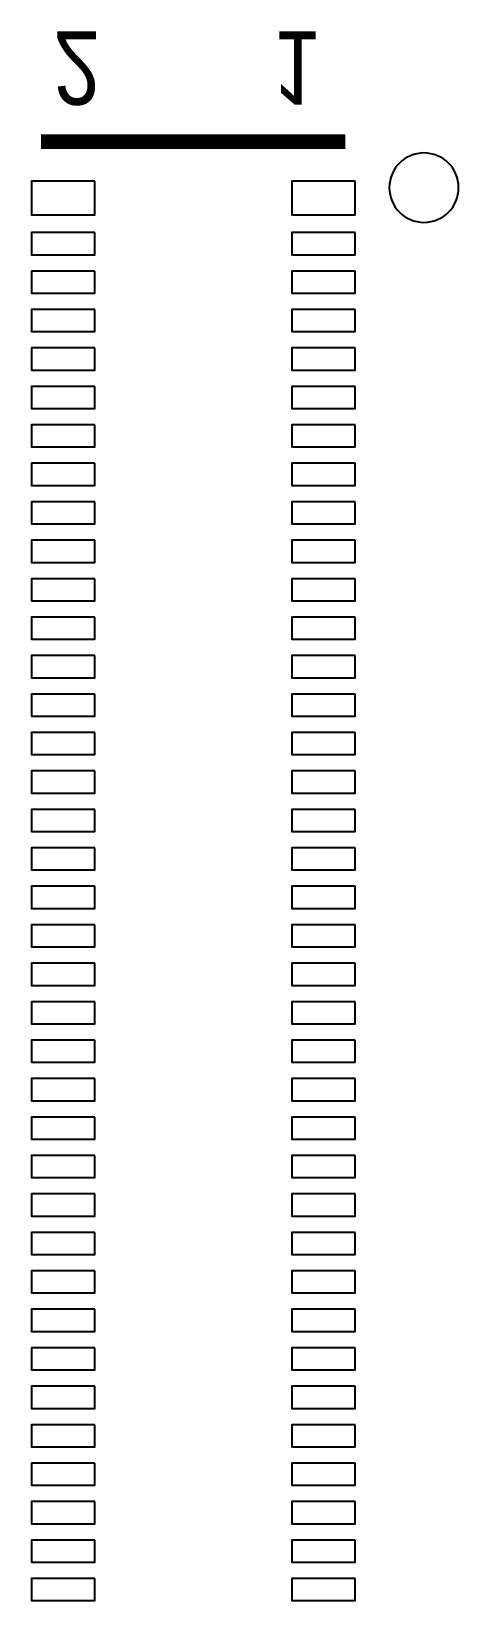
# Model space of a CAD drawing. Extents: x -25 to 108, y -8 to 51.
# Drawn here: x 61.04 to 65.49, y 11.19 to 27.51 of the extents above; entities that cross this region are included whole.
import ezdxf

# ---------------------------------------------------------------- set-up
doc = ezdxf.new("R2010")
doc.units = 0
doc.layers.add('BG_SILKBOTTOM20240221', color=40, linetype='CONTINUOUS')
doc.layers.add('PIN_BOTTOM', color=202, linetype='CONTINUOUS')

msp = doc.modelspace()

# ---------------------------------------------------------------- linework, layer by layer
at = {"layer": 'BG_SILKBOTTOM20240221', "const_width": 0.1524}
msp.add_lwpolyline([(61.138054, 26.36012), (64.307974, 26.36012)], dxfattribs=at)
at = {"layer": 'BG_SILKBOTTOM20240221'}
msp.add_lwpolyline([(65.486534, 25.8826, 1), (64.764666, 25.8826, 1)], format="xyb", close=True, dxfattribs=at)
at = {"layer": 'PIN_BOTTOM'}
for points in [[(61.69787, 25.950164), (61.037978, 25.950164), (61.037978, 25.600152), (61.69787, 25.600152)], [(64.40805, 25.950164), (63.748158, 25.950164), (63.748158, 25.600152), (64.40805, 25.600152)], [(61.69787, 25.41524), (61.037978, 25.41524), (61.037978, 25.185116), (61.69787, 25.185116)], [(64.40805, 25.41524), (63.748158, 25.41524), (63.748158, 25.185116), (64.40805, 25.185116)], [(61.69787, 25.01519), (61.037978, 25.01519), (61.037978, 24.785066), (61.69787, 24.785066)], [(64.40805, 25.01519), (63.748158, 25.01519), (63.748158, 24.785066), (64.40805, 24.785066)], [(61.69787, 24.61514), (61.037978, 24.61514), (61.037978, 24.385016), (61.69787, 24.385016)], [(64.40805, 24.61514), (63.748158, 24.61514), (63.748158, 24.385016), (64.40805, 24.385016)], [(61.69787, 24.21509), (61.037978, 24.21509), (61.037978, 23.984966), (61.69787, 23.984966)], [(64.40805, 24.21509), (63.748158, 24.21509), (63.748158, 23.984966), (64.40805, 23.984966)], [(61.69787, 23.81504), (61.037978, 23.81504), (61.037978, 23.584916), (61.69787, 23.584916)], [(64.40805, 23.81504), (63.748158, 23.81504), (63.748158, 23.584916), (64.40805, 23.584916)], [(61.69787, 23.415244), (61.037978, 23.415244), (61.037978, 23.18512), (61.69787, 23.18512)], [(64.40805, 23.415244), (63.748158, 23.415244), (63.748158, 23.18512), (64.40805, 23.18512)], [(61.69787, 23.015194), (61.037978, 23.015194), (61.037978, 22.78507), (61.69787, 22.78507)], [(64.40805, 23.015194), (63.748158, 23.015194), (63.748158, 22.78507), (64.40805, 22.78507)], [(61.69787, 22.615144), (61.037978, 22.615144), (61.037978, 22.38502), (61.69787, 22.38502)], [(64.40805, 22.615144), (63.748158, 22.615144), (63.748158, 22.38502), (64.40805, 22.38502)], [(61.69787, 22.215094), (61.037978, 22.215094), (61.037978, 21.98497), (61.69787, 21.98497)], [(64.40805, 22.215094), (63.748158, 22.215094), (63.748158, 21.98497), (64.40805, 21.98497)], [(61.69787, 21.815044), (61.037978, 21.815044), (61.037978, 21.58492), (61.69787, 21.58492)], [(64.40805, 21.815044), (63.748158, 21.815044), (63.748158, 21.58492), (64.40805, 21.58492)], [(61.69787, 21.415248), (61.037978, 21.415248), (61.037978, 21.185124), (61.69787, 21.185124)], [(64.40805, 21.415248), (63.748158, 21.415248), (63.748158, 21.185124), (64.40805, 21.185124)], [(61.69787, 21.015198), (61.037978, 21.015198), (61.037978, 20.785074), (61.69787, 20.785074)], [(64.40805, 21.015198), (63.748158, 21.015198), (63.748158, 20.785074), (64.40805, 20.785074)], [(61.69787, 20.615148), (61.037978, 20.615148), (61.037978, 20.385024), (61.69787, 20.385024)], [(64.40805, 20.615148), (63.748158, 20.615148), (63.748158, 20.385024), (64.40805, 20.385024)], [(61.69787, 20.215098), (61.037978, 20.215098), (61.037978, 19.984974), (61.69787, 19.984974)], [(64.40805, 20.215098), (63.748158, 20.215098), (63.748158, 19.984974), (64.40805, 19.984974)], [(61.69787, 19.815048), (61.037978, 19.815048), (61.037978, 19.584924), (61.69787, 19.584924)], [(64.40805, 19.815048), (63.748158, 19.815048), (63.748158, 19.584924), (64.40805, 19.584924)], [(61.69787, 19.415252), (61.037978, 19.415252), (61.037978, 19.185128), (61.69787, 19.185128)], [(64.40805, 19.415252), (63.748158, 19.415252), (63.748158, 19.185128), (64.40805, 19.185128)], [(61.69787, 19.015202), (61.037978, 19.015202), (61.037978, 18.785078), (61.69787, 18.785078)], [(64.40805, 19.015202), (63.748158, 19.015202), (63.748158, 18.785078), (64.40805, 18.785078)], [(61.69787, 18.615152), (61.037978, 18.615152), (61.037978, 18.385028), (61.69787, 18.385028)], [(64.40805, 18.615152), (63.748158, 18.615152), (63.748158, 18.385028), (64.40805, 18.385028)], [(61.69787, 18.215102), (61.037978, 18.215102), (61.037978, 17.984978), (61.69787, 17.984978)], [(64.40805, 18.215102), (63.748158, 18.215102), (63.748158, 17.984978), (64.40805, 17.984978)], [(61.69787, 17.815052), (61.037978, 17.815052), (61.037978, 17.584928), (61.69787, 17.584928)], [(64.40805, 17.815052), (63.748158, 17.815052), (63.748158, 17.584928), (64.40805, 17.584928)], [(61.69787, 17.415256), (61.037978, 17.415256), (61.037978, 17.185132), (61.69787, 17.185132)], [(64.40805, 17.415256), (63.748158, 17.415256), (63.748158, 17.185132), (64.40805, 17.185132)], [(61.69787, 17.015206), (61.037978, 17.015206), (61.037978, 16.785082), (61.69787, 16.785082)], [(64.40805, 17.015206), (63.748158, 17.015206), (63.748158, 16.785082), (64.40805, 16.785082)], [(61.69787, 16.615156), (61.037978, 16.615156), (61.037978, 16.385032), (61.69787, 16.385032)], [(64.40805, 16.615156), (63.748158, 16.615156), (63.748158, 16.385032), (64.40805, 16.385032)], [(61.69787, 16.215106), (61.037978, 16.215106), (61.037978, 15.984982), (61.69787, 15.984982)], [(64.40805, 16.215106), (63.748158, 16.215106), (63.748158, 15.984982), (64.40805, 15.984982)], [(61.69787, 15.815056), (61.037978, 15.815056), (61.037978, 15.584932), (61.69787, 15.584932)], [(64.40805, 15.815056), (63.748158, 15.815056), (63.748158, 15.584932), (64.40805, 15.584932)], [(61.69787, 15.41526), (61.037978, 15.41526), (61.037978, 15.185136), (61.69787, 15.185136)], [(64.40805, 15.41526), (63.748158, 15.41526), (63.748158, 15.185136), (64.40805, 15.185136)], [(61.69787, 15.01521), (61.037978, 15.01521), (61.037978, 14.785086), (61.69787, 14.785086)], [(64.40805, 15.01521), (63.748158, 15.01521), (63.748158, 14.785086), (64.40805, 14.785086)], [(61.69787, 14.61516), (61.037978, 14.61516), (61.037978, 14.385036), (61.69787, 14.385036)], [(64.40805, 14.61516), (63.748158, 14.61516), (63.748158, 14.385036), (64.40805, 14.385036)], [(61.69787, 14.21511), (61.037978, 14.21511), (61.037978, 13.984986), (61.69787, 13.984986)], [(64.40805, 14.21511), (63.748158, 14.21511), (63.748158, 13.984986), (64.40805, 13.984986)], [(61.69787, 13.81506), (61.037978, 13.81506), (61.037978, 13.584936), (61.69787, 13.584936)], [(64.40805, 13.81506), (63.748158, 13.81506), (63.748158, 13.584936), (64.40805, 13.584936)], [(61.69787, 13.415264), (61.037978, 13.415264), (61.037978, 13.18514), (61.69787, 13.18514)], [(64.40805, 13.415264), (63.748158, 13.415264), (63.748158, 13.18514), (64.40805, 13.18514)], [(61.69787, 13.015214), (61.037978, 13.015214), (61.037978, 12.78509), (61.69787, 12.78509)], [(64.40805, 13.015214), (63.748158, 13.015214), (63.748158, 12.78509), (64.40805, 12.78509)], [(61.69787, 12.615164), (61.037978, 12.615164), (61.037978, 12.38504), (61.69787, 12.38504)], [(64.40805, 12.615164), (63.748158, 12.615164), (63.748158, 12.38504), (64.40805, 12.38504)], [(61.69787, 12.215114), (61.037978, 12.215114), (61.037978, 11.98499), (61.69787, 11.98499)], [(64.40805, 12.215114), (63.748158, 12.215114), (63.748158, 11.98499), (64.40805, 11.98499)], [(61.69787, 11.815064), (61.037978, 11.815064), (61.037978, 11.58494), (61.69787, 11.58494)], [(64.40805, 11.815064), (63.748158, 11.815064), (63.748158, 11.58494), (64.40805, 11.58494)], [(61.69787, 11.415268), (61.037978, 11.415268), (61.037978, 11.185144), (61.69787, 11.185144)], [(64.40805, 11.415268), (63.748158, 11.415268), (63.748158, 11.185144), (64.40805, 11.185144)]]:
    msp.add_lwpolyline(points, close=True, dxfattribs=at)

# ---------------------------------------------------------------- texts
at = {"layer": 'BG_SILKBOTTOM20240221', "text_generation_flag": 2, "width": 0.866667}
for s, p in [('2', (61.2648, 27.5082)), ('1', (63.5508, 27.5082))]:
    msp.add_text(s, height=0.762, rotation=180, dxfattribs=at).set_placement(p)

doc.saveas('drawing.dxf')
